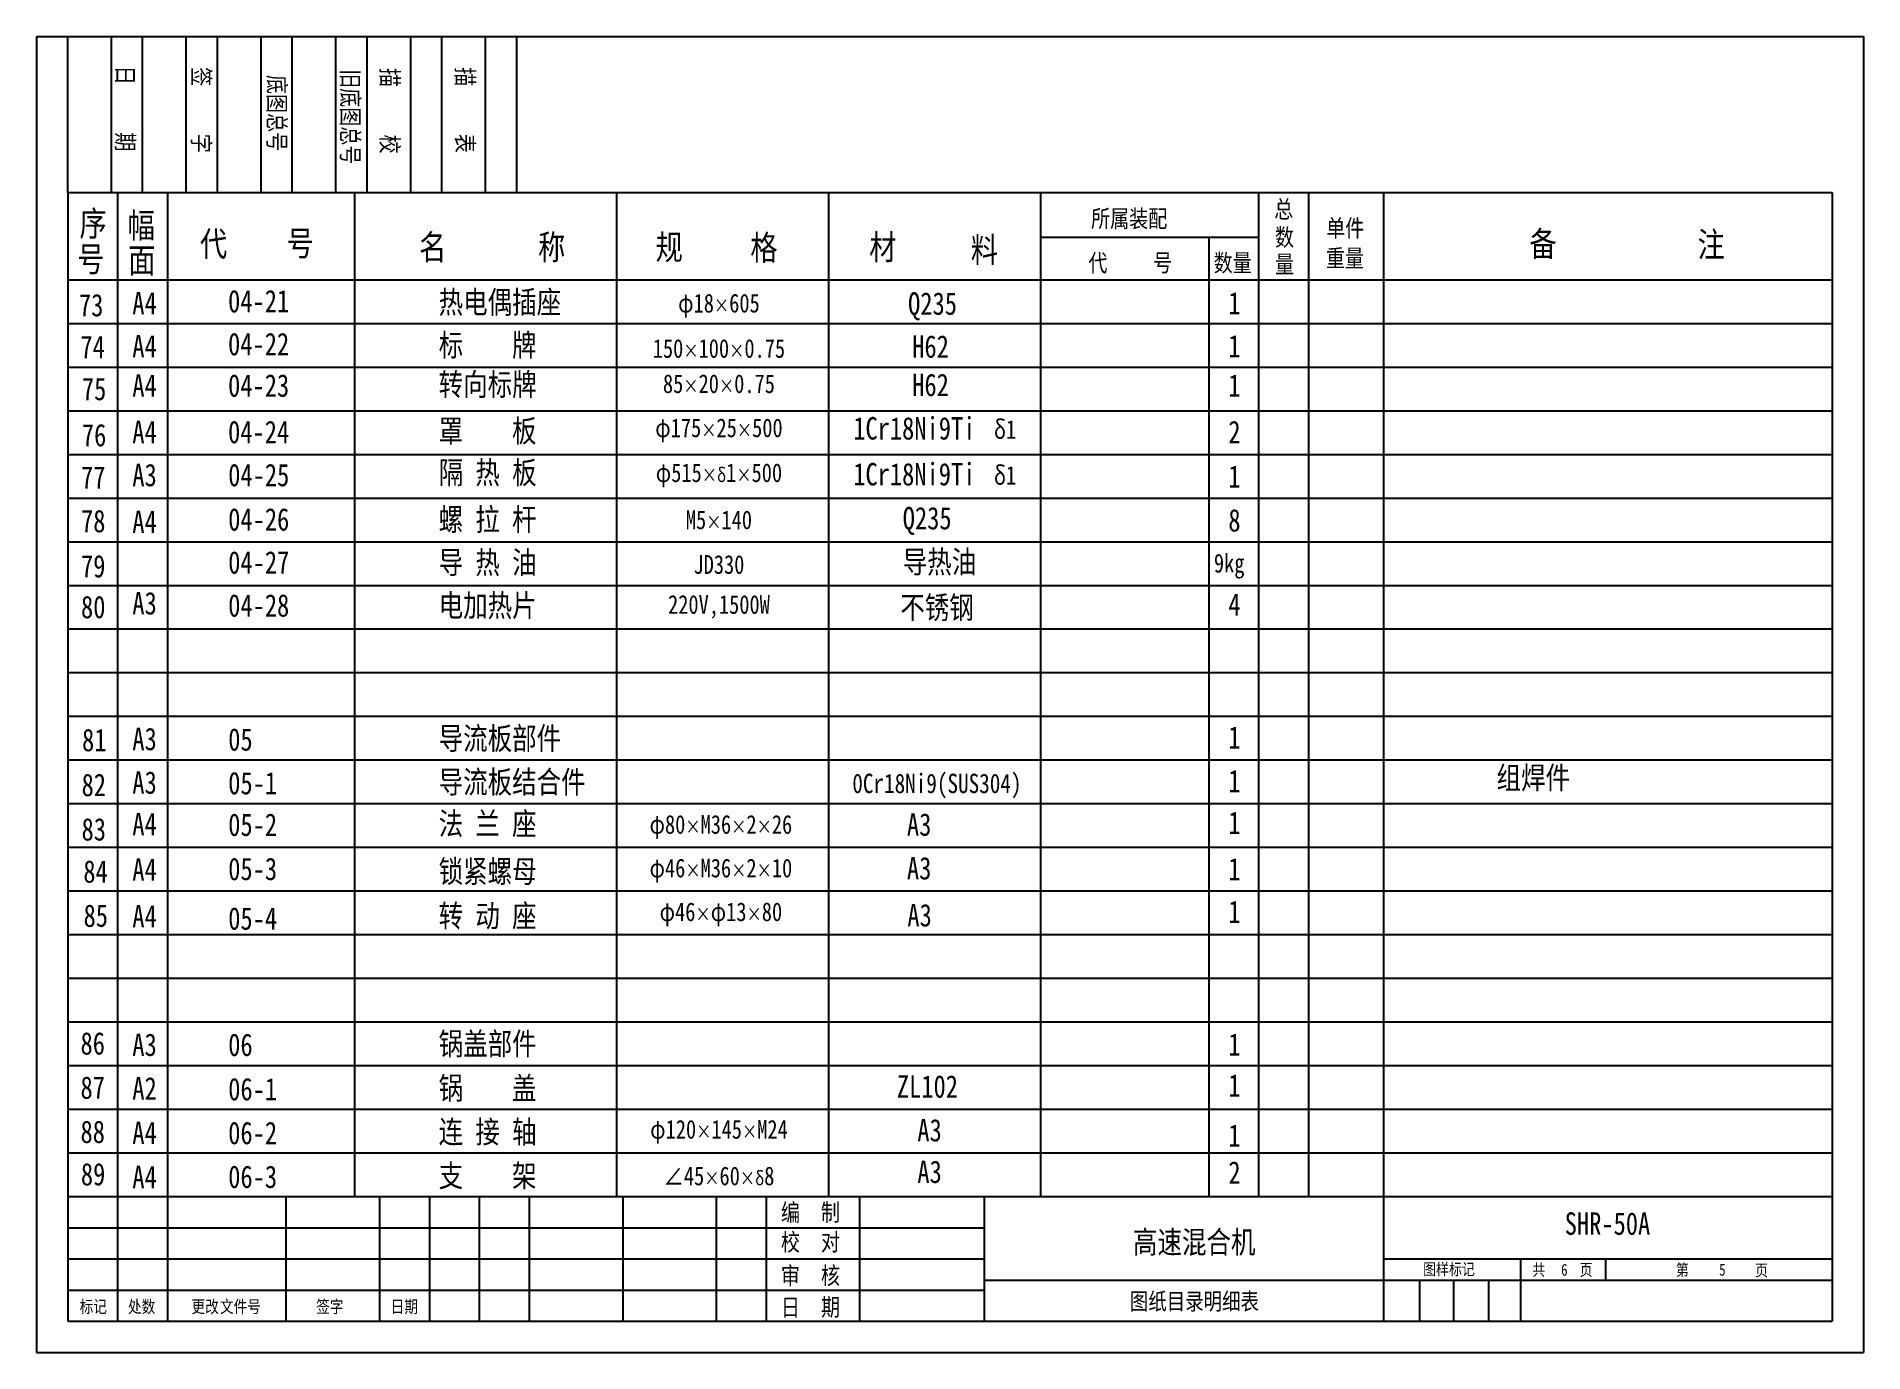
# Model space of a CAD drawing. Extents: x 196 to 489, y 195 to 406.
import ezdxf

# ---------------------------------------------------------------- set-up
doc = ezdxf.new("R2010")
doc.units = 0
doc.header["$LTSCALE"] = 10.5
doc.header["$MEASUREMENT"] = 0
doc.layers.get('0').update_dxf_attribs({"color": 2, "linetype": 'CONTINUOUS'})
doc.layers.add('SMPEN_THICK', color=7, linetype='CONTINUOUS')
doc.styles.add('HZDX', font='simsun.ttf', dxfattribs={"width": 0.8, "height": 5.5})

msp = doc.modelspace()

# ---------------------------------------------------------------- linework, layer by layer
at = {"layer": 'SMPEN_THICK'}
for p, q in [((196, 406.49), (196, 195.49)), ((196, 406.49), (489, 406.49)), ((201, 381.49), (201, 406.49)), ((208, 381.49), (208, 406.49)), ((213, 381.49), (213, 406.49)), ((220, 381.49), (220, 406.49)), ((225, 381.49), (225, 406.49)), ((232, 381.49), (232, 406.49)), ((237, 381.49), (237, 406.49)), ((244, 381.49), (244, 406.49)), ((249, 381.49), (249, 406.49)), ((256, 381.49), (256, 406.49)), ((261, 381.49), (261, 406.49)), ((268, 381.49), (268, 406.49)), ((273, 381.49), (273, 406.49)), ((489, 406.49), (489, 195.49)), ((201, 381.49), (484, 381.49)), ((201, 381.49), (201, 200.49)), ((209, 381.49), (209, 200.49)), ((217, 381.49), (217, 220.49)), ((247, 381.49), (247, 220.49)), ((289, 381.49), (289, 220.49)), ((323, 381.49), (323, 220.49)), ((357, 381.49), (357, 220.49)), ((392, 381.49), (392, 220.49)), ((400, 381.49), (400, 220.49)), ((412, 381.49), (412, 200.49)), ((484, 381.49), (484, 200.49)), ((357, 374.3), (392, 374.3)), ((384, 374.3), (384, 220.49)), ((201, 367.49), (484, 367.49)), ((201, 362.69), (201, 200.49)), ((201, 360.49), (484, 360.49)), ((201, 353.49), (484, 353.49)), ((201, 346.49), (484, 346.49)), ((201, 339.49), (484, 339.49)), ((201, 332.49), (484, 332.49)), ((201, 325.49), (484, 325.49)), ((201, 318.49), (484, 318.49)), ((201, 311.49), (400, 311.49)), ((400, 311.49), (484, 311.49)), ((201, 304.49), (400, 304.49)), ((201, 304.42), (201, 200.49)), ((400, 304.49), (484, 304.49)), ((201, 297.49), (400, 297.49)), ((400, 297.49), (484, 297.49)), ((201, 290.49), (484, 290.49)), ((201, 283.49), (400, 283.49)), ((400, 283.49), (484, 283.49)), ((201, 276.49), (484, 276.49)), ((201, 269.49), (484, 269.49)), ((201, 262.49), (484, 262.49)), ((201, 255.49), (484, 255.49)), ((201, 248.49), (484, 248.49)), ((201, 241.49), (484, 241.49)), ((201, 234.49), (484, 234.49)), ((201, 227.49), (484, 227.49)), ((201, 220.49), (484, 220.49)), ((217, 220.49), (217, 200.49)), ((236, 220.49), (236, 200.49)), ((251, 220.49), (251, 200.49)), ((259, 220.49), (259, 200.49)), ((267, 220.49), (267, 200.49)), ((275, 220.49), (275, 200.49)), ((290, 220.49), (290, 200.49)), ((305, 220.49), (305, 200.49)), ((313, 220.49), (313, 200.49)), ((328, 220.49), (328, 200.49)), ((348, 220.49), (348, 200.49)), ((201, 215.49), (348, 215.49)), ((201, 210.49), (348, 210.49)), ((412, 210.49), (484, 210.49)), ((434, 210.49), (434, 200.49)), ((447.64, 210.49), (447.64, 207.09)), ((201, 205.49), (348, 205.49)), ((348, 207.08), (412, 207.08)), ((412, 207.08), (484, 207.08)), ((417.8, 207.08), (417.8, 200.49)), ((423.25, 207.08), (423.25, 200.49)), ((428.88, 207.08), (428.88, 200.49)), ((201, 200.49), (484, 200.49)), ((196, 195.49), (489, 195.49))]:
    msp.add_line(p, q, dxfattribs=at)

# ---------------------------------------------------------------- texts
at = {"color": 2, "linetype": 'BYBLOCK', "char_height": 3, "attachment_point": 5, "style": 'HZDX'}
for s, insert in [('φ18\\H2.25;×\\H3;605', (305.44, 363.33)), ('150\\H2.25;×\\H3;100\\H2.25;×\\H3;0.75', (305.44, 356.45)), ('85\\H2.25;×\\H3;20\\H2.25;×\\H3;0.75', (305.44, 350.8)), ('φ175\\H2.25;×\\H3;25\\H2.25;×\\H3;500', (305.44, 343.34)), ('δ1', (351.32, 343.46)), ('φ515\\H2.25;×δ\\H3;1\\H2.25;×\\H3;500', (305.44, 336.14)), ('δ1', (351.32, 336.1)), ('M5\\H2.25;×\\H3;140', (305.44, 328.97)), ('JD330', (305.44, 321.81)), ('220V,1500W', (305.44, 315.04)), ('φ80\\H2.25;×\\H3;M36\\H2.25;×\\H3;2\\H2.25;×\\H3;26', (305.75, 279.75)), ('φ46\\H2.25;×\\H3;M36\\H2.25;×\\H3;2\\H2.25;×\\H3;10', (305.75, 272.75)), ('φ46\\H2.25;×\\H3;φ13\\H2.25;×\\H3;80', (305.75, 265.74)), ('φ120\\H2.25;×\\H3;145\\H2.25;×\\H3;M24', (305.44, 230.86)), ('∠45\\H2.25;×\\H3;60\\H2.25;×δ\\H3;8', (305.44, 223.77))]:
    msp.add_mtext(s, dxfattribs=dict(at, insert=insert))
at = {"layer": 'SMPEN_THICK', "style": 'HZDX', "width": 0.8}
for s, p in [('签     字', (221.02, 401.57)), ('描     表', (263.31, 401.57)), ('日     期', (208.83, 401.82)), ('底图总号', (233.15, 400.33)), ('旧底图总号', (244.93, 401.26)), ('描     校', (251.25, 401.44))]:
    msp.add_text(s, height=2.8, rotation=270, dxfattribs=at).set_placement(p)
for s, height, p in [('序', 4, (202.89, 374.5)), ('幅', 4, (210.61, 374.21)), ('所属装配', 2.8, (365.12, 375.9)), ('总', 2.8, (394.49, 377.41)), ('代', 4, (222.21, 371.25)), ('号', 4, (236.11, 371.34)), ('名', 4, (257.35, 370.71)), ('称', 4, (276.43, 370.71)), ('规', 4, (295.28, 370.71)), ('格', 4, (310.48, 370.64)), ('材', 4, (329.54, 370.73)), ('数', 2.8, (394.61, 372.91)), ('单件', 2.8, (402.83, 374.36)), ('备', 4, (435.42, 371.25)), ('注', 4, (462.39, 371.15)), ('号', 4, (202.52, 368.79)), ('面', 4, (210.7, 368.6)), ('料', 4, (345.84, 370.28)), ('重量', 2.8, (402.78, 369.55)), ('代', 2.8, (364.69, 368.78)), ('号', 2.8, (375.08, 368.81)), ('数量', 2.8, (384.78, 368.8)), ('量', 2.8, (394.63, 368.59)), ('热电偶插座', 3.6, (260.49, 362.1)), ('73', 3.6, (202.8, 361.62)), ('A4', 3.6, (211.36, 361.93)), ('04-21', 3.6, (226.72, 362.26)), ('Q235', 3.6, (335.78, 361.87)), ('1', 3.6, (387.14, 361.93)), ('74', 3.6, (203.03, 354.91)), ('A4', 3.6, (211.36, 355.05)), ('04-22', 3.6, (226.72, 355.38)), ('标    牌', 3.6, (260.49, 355.22)), ('H62', 3.6, (336.44, 354.98)), ('1', 3.6, (387.14, 355.05)), ('75', 3.6, (203.27, 348.18)), ('A4', 3.6, (211.36, 348.74)), ('04-23', 3.6, (226.72, 348.74)), ('转向标牌', 3.6, (260.49, 348.91)), ('H62', 3.6, (336.44, 348.83)), ('1', 3.6, (387.14, 348.74)), ('76', 3.6, (203.27, 340.78)), ('A4', 3.6, (211.36, 341.28)), ('04-24', 3.6, (226.72, 341.28)), ('罩    板', 3.6, (260.49, 341.45)), ('1Cr18Ni9Ti', 3.6, (326.98, 341.87)), ('2', 3.6, (387.14, 341.28)), ('77', 3.6, (203.13, 333.99)), ('A3', 3.6, (211.36, 334.38)), ('04-25', 3.6, (226.74, 334.38)), ('隔 热 板', 3.6, (260.49, 334.78)), ('1Cr18Ni9Ti', 3.6, (326.98, 334.51)), ('1', 3.6, (387.14, 334.13)), ('螺 拉 杆', 3.6, (260.49, 327.27)), ('Q235', 3.6, (334.92, 327.46)), ('78', 3.6, (203.13, 327)), ('A4', 3.6, (211.36, 326.89)), ('04-26', 3.6, (226.74, 327.27)), ('8', 3.6, (387.14, 327.12)), ('79', 3.6, (203.13, 319.76)), ('04-27', 3.6, (226.74, 320.37)), ('导 热 油', 3.6, (260.49, 320.37)), ('导热油', 3.6, (334.92, 320.45)), ('9kg', 3.008, (384.82, 320.55)), ('80', 3.6, (203.13, 313.22)), ('A3', 3.6, (211.36, 313.82)), ('04-28', 3.6, (226.74, 313.47)), ('电加热片', 3.6, (260.49, 313.47)), ('不锈钢', 3.6, (334.53, 313.14)), ('4', 3.6, (387.14, 313.62)), ('导流板部件', 3.6, (260.49, 292.15)), ('81', 3.6, (203.3, 291.89)), ('A3', 3.6, (211.36, 292.06)), ('05', 3.6, (226.74, 291.98)), ('1', 3.6, (387.14, 292.3)), ('82', 3.6, (203.22, 284.69)), ('A3', 3.6, (211.36, 285.07)), ('05-1', 3.6, (226.74, 284.98)), ('导流板结合件', 3.6, (260.49, 285.16)), ('0Cr18Ni9(SUS304)', 3.1165, (326.83, 285.17)), ('1', 3.6, (387.14, 285.31)), ('组焊件', 3.6, (430.16, 285.83)), ('A4', 3.6, (211.36, 278.41)), ('05-2', 3.6, (226.74, 278.31)), ('法 兰 座', 3.6, (260.49, 278.48)), ('A3', 3.6, (335.59, 278.34)), ('1', 3.6, (387.14, 278.63)), ('83', 3.6, (203.22, 277.57)), ('84', 3.6, (203.5, 270.81)), ('A4', 3.6, (211.36, 271.11)), ('05-3', 3.6, (226.74, 271.22)), ('锁紧螺母', 3.6, (260.49, 270.83)), ('A3', 3.6, (335.59, 271.33)), ('1', 3.6, (387.14, 271.18)), ('85', 3.6, (203.54, 263.73)), ('A4', 3.6, (211.36, 263.63)), ('05-4', 3.6, (226.74, 263.27)), ('转 动 座', 3.6, (260.49, 263.69)), ('A3', 3.6, (335.66, 263.8)), ('1', 3.6, (387.14, 264.35)), ('86', 3.6, (203.05, 243.25)), ('A3', 3.6, (211.36, 243.03)), ('06', 3.6, (226.74, 243.02)), ('锅盖部件', 3.6, (260.49, 243.19)), ('1', 3.6, (387.14, 243.06)), ('87', 3.6, (203.05, 236.16)), ('A2', 3.6, (211.36, 236.03)), ('06-1', 3.6, (226.74, 235.91)), ('锅    盖', 3.6, (260.49, 236.08)), ('ZL102', 3.6, (333.98, 236.34)), ('1', 3.6, (387.14, 236.51)), ('88', 3.6, (203.05, 229.07)), ('A4', 3.6, (211.36, 228.91)), ('06-2', 3.6, (226.74, 228.88)), ('连 接 轴', 3.6, (260.49, 229.06)), ('A3', 3.6, (337.26, 229.32)), ('1', 3.6, (387.14, 228.48)), ('89', 3.6, (203.11, 222.27)), ('支    架', 3.6, (260.49, 222.03)), ('A3', 3.6, (337.26, 222.66)), ('2', 3.6, (387.14, 222.54)), ('A4', 3.6, (211.36, 221.82)), ('06-3', 3.6, (226.74, 221.86)), ('编', 2.8, (315.38, 216.54)), ('制', 2.8, (321.8, 216.57)), ('SHR-50A', 3.6, (441.09, 214.35)), ('校', 2.8, (315.38, 211.77)), ('对', 2.8, (321.8, 211.79)), ('高速混合机', 3.6, (371.84, 211.38)), ('审', 2.8, (315.38, 206.4)), ('核', 2.8, (321.8, 206.42)), ('图样标记', 1.9, (418.37, 207.89)), ('共', 1.9, (435.89, 207.8)), ('6', 1.9, (440.51, 207.8)), ('页', 1.9, (443.48, 207.8)), ('第', 1.9, (458.92, 207.78)), ('5', 1.9, (465.85, 207.8)), ('页', 1.9, (471.61, 207.71)), ('图纸目录明细表', 2.71, (371.35, 202.33)), ('标记', 2, (202.92, 201.84)), ('处数', 2, (210.68, 201.84)), ('更改', 2, (220.86, 201.84)), ('文件号', 2, (225.43, 201.84)), ('签字', 2, (240.85, 201.84)), ('日期', 2, (252.8, 201.84)), ('日', 2.8, (315.38, 201.33)), ('期', 2.8, (321.8, 201.36))]:
    msp.add_text(s, height=height, dxfattribs=at).set_placement(p)

doc.saveas('drawing.dxf')
